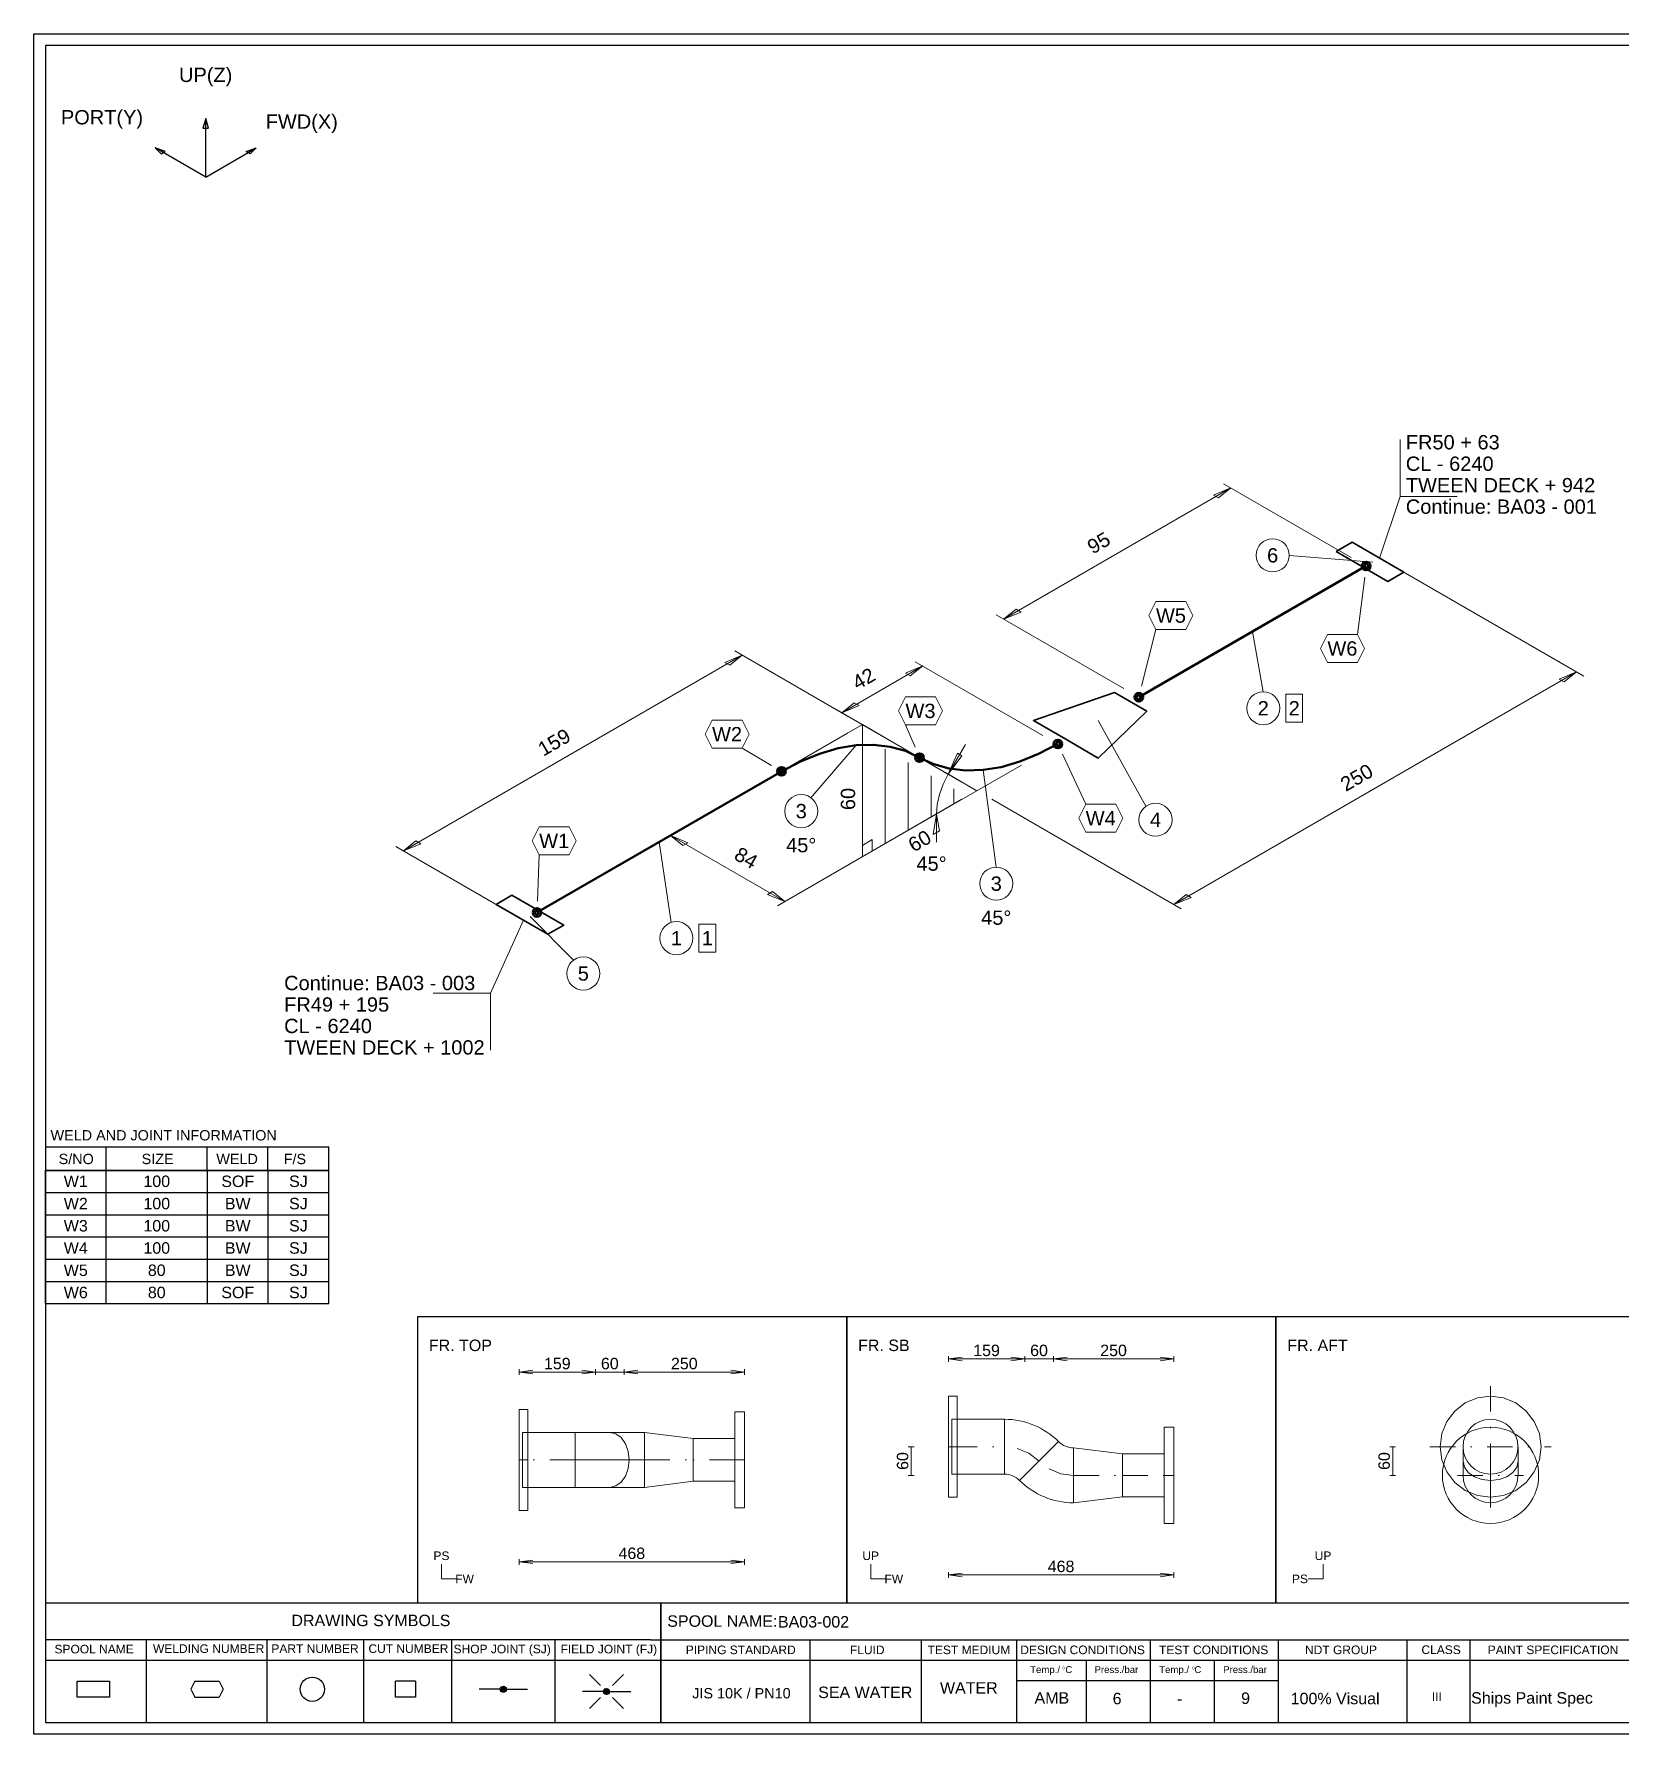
# Model space of a CAD drawing. Header units: millimetres. Extents: x 0 to 420, y 0 to 297.
# Drawn here: x 0 to 277.1, y 0 to 297 of the extents above; entities that cross this region are included whole.
import ezdxf
from ezdxf.enums import TextEntityAlignment as Align

# ---------------------------------------------------------------- set-up
doc = ezdxf.new("R2010")
doc.units = ezdxf.units.MM
doc.linetypes.add('DOTTED_DASHED5', pattern=[9.99996, 4.444427, -2.666656, 0.222221, -2.666656])
for name, color, linetype in [('FramesFromTables', 40, 'Continuous'), ('I_Coordinates', 11, 'Continuous'), ('I_CutNumbers', 10, 'Continuous'), ('I_Dimensions', 4, 'Continuous'), ('I_OtherComponents', 2, 'Continuous'), ('I_PartNumbers', 9, 'Continuous'), ('I_Pipes', 1, 'Continuous'), ('I_Tags', 8, 'Continuous'), ('I_Triangles', 5, 'Continuous'), ('SymbolsOnDrawingSheet', 1, 'Continuous'), ('TextFromTables', 2, 'Continuous'), ('TextFromTextBoxes', 2, 'Continuous')]:
    doc.layers.add(name, color=color, linetype=linetype)
doc.styles.add('Cadmatic Default Text', font='arial.ttf')

# ---------------------------------------------------------------- blocks, each defined once
blk = doc.blocks.new('BA01728716178_BOM_4')
at = {"layer": 'FramesFromTables', "linetype": 'ByBlock', "lineweight": 18}
for p, q in [((292, 285), (418, 285)), ((292, 258), (292, 285)), ((292, 258), (292, 285)), ((299.6, 258), (299.6, 285)), ((299.6, 258), (299.6, 285)), ((307, 258), (307, 285)), ((307, 258), (307, 285)), ((318.6, 258), (318.6, 285)), ((318.6, 258), (318.6, 285)), ((360.1, 258), (360.1, 285)), ((360.1, 258), (360.1, 285)), ((384.2, 258), (384.2, 285)), ((384.2, 258), (384.2, 285)), ((405.2, 258), (405.2, 285)), ((405.2, 258), (405.2, 285)), ((418, 258), (418, 285)), ((292, 280.5), (418, 280.5)), ((292, 276), (418, 276)), ((292, 271.5), (418, 271.5)), ((292, 267), (418, 267)), ((292, 262.5), (418, 262.5)), ((292, 205), (418.1, 205)), ((292, 205), (418.1, 205)), ((292, 127.3), (418.2, 127.3)), ((292, 119.3), (292, 127.3)), ((292, 119.3), (292, 127.3)), ((298.5, 119.3), (298.5, 127.3)), ((298.5, 119.3), (298.5, 127.3)), ((356.6, 119.3), (356.6, 127.3)), ((356.6, 119.3), (356.6, 127.3)), ((380, 119.3), (380, 127.3)), ((380, 119.3), (380, 127.3)), ((399.6, 119.3), (399.6, 127.3)), ((399.6, 119.3), (399.6, 127.3)), ((418, 119.3), (418, 127.3)), ((292, 123.3), (418.2, 123.3)), ((292, 68.4), (418, 68.4)), ((292, 58.6), (292, 68.4)), ((292, 58.6), (292, 68.4)), ((305.1, 58.6), (305.1, 68.4)), ((305.1, 58.6), (305.1, 68.4)), ((323.8, 58.6), (323.8, 68.4)), ((323.8, 58.6), (323.8, 68.4)), ((384.9, 58.6), (384.9, 68.4)), ((384.9, 58.6), (384.9, 68.4)), ((397.2, 58.6), (397.2, 68.4)), ((397.2, 58.6), (397.2, 68.4)), ((407.8, 58.6), (407.8, 68.4)), ((407.8, 58.6), (407.8, 68.4)), ((418, 58.6), (418, 68.4)), ((292, 65.13), (418, 65.13)), ((292, 61.87), (418, 61.87))]:
    blk.add_line(p, q, dxfattribs=at)
at = {"layer": 'FramesFromTables', "linetype": 'ByBlock', "lineweight": -3}
for p, q in [((2, 98.5), (51.5, 98.5)), ((2, 75.19), (2, 98.5)), ((2, 75.19), (2, 98.5)), ((12.6, 75.19), (12.6, 98.5)), ((12.6, 75.19), (12.6, 98.5)), ((30.3, 75.19), (30.3, 98.5)), ((30.3, 75.19), (30.3, 98.5)), ((40.9, 75.19), (40.9, 98.5)), ((40.9, 75.19), (40.9, 98.5)), ((51.5, 75.19), (51.5, 98.5)), ((2, 94.62), (51.5, 94.62)), ((2, 90.73), (51.5, 90.73)), ((2, 86.85), (51.5, 86.85)), ((2, 82.96), (51.5, 82.96)), ((2, 79.08), (51.5, 79.08))]:
    blk.add_line(p, q, dxfattribs=at)
at = {"layer": 'FramesFromTables', "linetype": 'ByBlock', "lineweight": 18, "flags": 128}
for points in [[(292, 258), (418, 258), (418, 285)], [(292, 119.3), (418.2, 119.3), (418.2, 127.3)], [(292, 58.6), (418, 58.6), (418, 68.4)]]:
    blk.add_lwpolyline(points, dxfattribs=at)
at = {"layer": 'FramesFromTables', "linetype": 'ByBlock', "lineweight": -3, "flags": 128}
blk.add_lwpolyline([(2, 75.19), (51.5, 75.19), (51.5, 98.5)], dxfattribs=at)
at = {"layer": 'TextFromTables', "linetype": 'ByBlock', "lineweight": 13, "style": 'Cadmatic Default Text'}
for s, p in [('1', (295.8, 282.75)), ('2', (295.8, 278.25)), ('3', (295.8, 273.75)), ('4', (295.8, 269.25)), ('5', (295.8, 264.75)), ('6', (295.8, 260.25))]:
    blk.add_text(s, height=2, dxfattribs=at).set_placement(p, align=Align.MIDDLE_CENTER)
at = {"layer": 'TextFromTables', "linetype": 'ByBlock', "lineweight": 25, "style": 'Cadmatic Default Text'}
for s, p in [('0.11 ', (312.8, 282.75)), ('100A Sch40', (372.15, 282.75)), ('STPG370', (394.7, 282.75)), ('0.09 ', (312.8, 278.25)), ('80A Sch40', (372.15, 278.25)), ('STPG370', (394.7, 278.25)), ('2', (303.3, 273.75)), ('100A Sch40', (372.15, 273.75)), ('PG 370', (394.7, 273.75)), ('100Ax80ASch40', (372.15, 269.25)), ('PG 370', (394.7, 269.25)), ('1', (303.3, 269.25)), ('1', (303.3, 264.75)), ('100A JIS10K', (372.15, 264.75)), ('SF 390A', (394.7, 264.75)), ('1', (303.3, 260.25)), ('DN80 PN10', (372.15, 260.25)), ('Carbon Steel', (394.7, 260.25)), ('1', (295.25, 125.3)), ('2', (295.25, 121.3)), ('W1', (7.3, 96.56)), ('100', (21.45, 96.56)), ('SOF', (35.6, 96.56)), ('SJ', (46.2, 96.56)), ('W2', (7.3, 92.67)), ('100', (21.45, 92.67)), ('BW', (35.6, 92.67)), ('SJ', (46.2, 92.67)), ('W3', (7.3, 88.79)), ('100', (21.45, 88.79)), ('BW', (35.6, 88.79)), ('SJ', (46.2, 88.79)), ('W4', (7.3, 84.91)), ('100', (21.45, 84.91)), ('BW', (35.6, 84.91)), ('SJ', (46.2, 84.91)), ('W5', (7.3, 81.02)), ('80', (21.45, 81.02)), ('BW', (35.6, 81.02)), ('SJ', (46.2, 81.02)), ('W6', (7.3, 77.14)), ('80', (21.45, 77.14)), ('SOF', (35.6, 77.14)), ('SJ', (46.2, 77.14))]:
    blk.add_text(s, height=2, dxfattribs=at).set_placement(p, align=Align.MIDDLE_CENTER)
for s, height, p in [('Pipe Seamless, BW ', 2, (319.4, 282.75)), ('16.00', 2, (406, 282.75)), ('Pipe Seamless, BW ', 2, (319.4, 278.25)), ('11.30', 2, (406, 278.25)), ('Elbow SR, BW 45 deg', 2, (319.4, 273.75)), ('2.69', 2, (406, 273.75)), ('Reducer Concentric, BW ', 2, (319.4, 269.25)), ('1.45', 2, (406, 269.25)), ('Flange SOFF ', 2, (319.4, 264.75)), ('2.39', 2, (406, 264.75)), ('Flange SOFF ', 2, (319.4, 260.25)), ('3.79', 2, (406, 260.25)), ('Pipe Seamless, BW', 2, (299.3, 125.3)), ('100A Sch40', 2, (357.4, 125.3)), ('STPG370', 1.75, (380.8, 125.3)), ('110', 2, (400.4, 125.3)), ('Pipe Seamless, BW', 2, (299.3, 121.3)), ('80A Sch40', 2, (357.4, 121.3)), ('STPG370', 1.75, (380.8, 121.3)), ('95', 2, (400.4, 121.3))]:
    blk.add_text(s, height=height, dxfattribs=at).set_placement(p, align=Align.MIDDLE_LEFT)
at = {"layer": 'TextFromTextBoxes', "linetype": 'ByBlock', "lineweight": -3, "style": 'Cadmatic Default Text'}
for s, p in [('EMAS OFFSHORE LIMITED', (306.3, 33.1)), ('BIO-SEA', (383.3, 33.65)), ('9354947', (368.2, 29.15)), ('-', (306.3, 29.2)), ('P1482', (307.1, 25)), ('JP 88 STORK', (372.9, 25.05)), ('BA03-002', (130, 19.6))]:
    blk.add_text(s, height=2, dxfattribs=at).set_placement(p, align=Align.MIDDLE_LEFT)
at = {"layer": 'TextFromTextBoxes', "linetype": 'ByBlock', "lineweight": 25, "style": 'Cadmatic Default Text'}
blk.add_text('BA03', height=2.5, dxfattribs=at).set_placement((357.5, 18.3), align=Align.MIDDLE_LEFT)
at = {"layer": 'TextFromTextBoxes', "linetype": 'ByBlock', "lineweight": -3, "style": 'Cadmatic Default Text'}
for s, height, p in [('WATER', 2, (163.35, 8.05)), ('SEA WATER', 2, (145.25, 7.28)), ('AMB', 2, (177.85, 6.3)), ('6', 2, (189.25, 6.2)), ('-', 2, (200.2, 6.15)), ('9', 2, (211.7, 6.25)), ('100% Visual', 2, (227.35, 6.2)), ('Ships Paint Spec', 2, (261.75, 6.3)), ('14 kg', 2, (284.75, 6.35)), ('18/40', 2.5, (316.1, 6.5))]:
    blk.add_text(s, height=height, dxfattribs=at).set_placement(p, align=Align.MIDDLE_CENTER)
at = {"layer": 'TextFromTextBoxes', "linetype": 'ByBlock', "lineweight": 25, "style": 'Cadmatic Default Text'}
blk.add_text('BA03', height=3, dxfattribs=at).set_placement((370.1, 6.45), align=Align.MIDDLE_CENTER)
blk = doc.blocks.new('BA01728716178_PRT_25_3')
at = {"layer": 'I_OtherComponents', "linetype": 'ByBlock', "lineweight": 35, "flags": 128}
blk.add_lwpolyline([(192.22, 178.75), (195, 180.35), (204.05, 175.12), (201.27, 173.52), (192.22, 178.75)], dxfattribs=at)
at = {"layer": 'I_OtherComponents', "linetype": 'ByBlock', "lineweight": 50}
for radius in [0.75, 0.375]:
    blk.add_circle((197.45, 176.21), radius, dxfattribs=at)
blk = doc.blocks.new('BA01728716178_PRT_26_3')
at = {"layer": 'I_Pipes', "linetype": 'ByBlock', "lineweight": 50}
blk.add_line((197.45, 176.21), (157.73, 153.28), dxfattribs=at)
blk = doc.blocks.new('BA01728716178_PRT_28_3')
at = {"layer": 'I_OtherComponents', "linetype": 'ByBlock', "lineweight": 35, "flags": 128}
blk.add_lwpolyline([(145, 145.93), (139.34, 149.2), (153.49, 154.1), (159.14, 150.83), (150.66, 142.66), (145, 145.93)], dxfattribs=at)
at = {"layer": 'I_OtherComponents', "linetype": 'ByBlock', "lineweight": 50}
for centre, radius in [((157.73, 153.28), 0.75), ((157.73, 153.28), 0.375), ((143.59, 145.11), 0.75), ((143.59, 145.11), 0.375)]:
    blk.add_circle(centre, radius, dxfattribs=at)
blk = doc.blocks.new('BA01728716178_PRT_29_3')
at = {"layer": 'I_Pipes', "linetype": 'ByBlock', "lineweight": 0}
for q in [(123.94, 140.13), (137.22, 141.44)]:
    blk.add_line((129.45, 136.95), q, dxfattribs=at)
at = {"layer": 'I_Pipes', "linetype": 'ByBlock', "lineweight": 50, "flags": 128}
blk.add_lwpolyline([(143.59, 145.11), (140.24, 143.37), (136.93, 142.03), (133.68, 141.09), (130.52, 140.57), (127.49, 140.48), (124.62, 140.81), (121.93, 141.56), (119.44, 142.72)], dxfattribs=at)
at = {"layer": 'I_Pipes', "linetype": 'ByBlock', "lineweight": 50}
for centre, radius in [((143.59, 145.11), 0.75), ((119.44, 142.72), 0.75), ((119.44, 142.72), 0.375), ((143.59, 145.11), 0.375)]:
    blk.add_circle(centre, radius, dxfattribs=at)
blk = doc.blocks.new('BA01728716178_PRT_30_3')
at = {"layer": 'I_Pipes', "linetype": 'ByBlock', "lineweight": 0}
for q in [(101.67, 144.01), (114.94, 145.32)]:
    blk.add_line((109.44, 148.5), q, dxfattribs=at)
at = {"layer": 'I_Pipes', "linetype": 'ByBlock', "lineweight": 50, "flags": 128}
blk.add_lwpolyline([(119.44, 142.72), (116.96, 143.89), (114.27, 144.64), (111.4, 144.97), (108.37, 144.88), (105.21, 144.36), (101.96, 143.42), (98.65, 142.08), (95.3, 140.33)], dxfattribs=at)
at = {"layer": 'I_Pipes', "linetype": 'ByBlock', "lineweight": 50}
for centre, radius in [((119.44, 142.72), 0.75), ((119.44, 142.72), 0.375), ((95.3, 140.33), 0.75), ((95.3, 140.33), 0.375)]:
    blk.add_circle(centre, radius, dxfattribs=at)
blk = doc.blocks.new('BA01728716178_PRT_31_3')
at = {"layer": 'I_Pipes', "linetype": 'ByBlock', "lineweight": 50}
blk.add_line((95.3, 140.33), (52.59, 115.68), dxfattribs=at)
blk = doc.blocks.new('BA01728716178_PRT_32_3')
at = {"layer": 'I_OtherComponents', "linetype": 'ByBlock', "lineweight": 35, "flags": 128}
blk.add_lwpolyline([(48.21, 118.7), (45.43, 117.09), (54.48, 111.86), (57.26, 113.47), (48.21, 118.7)], dxfattribs=at)
at = {"layer": 'I_OtherComponents', "linetype": 'ByBlock', "lineweight": 50}
for radius in [0.75, 0.375]:
    blk.add_circle((52.59, 115.68), radius, dxfattribs=at)
blk = doc.blocks.new('BA01728716178_TRI_0_3')
at = {"layer": 'I_Triangles', "linetype": 'ByBlock', "lineweight": 0}
for p, q in [((113.45, 127.71), (113.45, 144.19)), ((117.45, 130.02), (117.45, 141.88)), ((121.45, 132.33), (121.45, 139.57)), ((125.45, 134.64), (125.45, 137.26))]:
    blk.add_line(p, q, dxfattribs=at)
at = {"layer": 'I_Triangles', "linetype": 'ByBlock', "lineweight": 0, "flags": 128}
for points in [[(129.45, 136.95), (109.45, 125.4), (109.44, 148.5)], [(127.45, 145.03), (124.45, 139.84), (126.85, 143.07), (126.05, 143.53), (124.45, 139.84), (123.57, 138.09), (122.91, 136.3), (122.51, 134.54), (122.37, 132.87), (122.94, 129.93), (121.81, 129.27), (122.37, 132.87), (122.37, 127.97)], [(111.18, 126.4), (111.18, 128.4), (109.45, 127.4)]]:
    blk.add_lwpolyline(points, dxfattribs=at)
at = {"layer": 'I_Triangles', "linetype": 'ByBlock', "lineweight": 0, "style": 'Cadmatic Default Text'}
for rotation, p in [(90, (106.93, 135.5)), (30, (119.45, 128.18))]:
    blk.add_text('60', height=2.5, rotation=rotation, dxfattribs=at).set_placement(p, align=Align.MIDDLE_CENTER)
blk.add_text('45°', height=2.5, dxfattribs=at).set_placement((121.53, 124.21), align=Align.MIDDLE_CENTER)
blk = doc.blocks.new('BA01728716178_DIM_0_3')
at = {"layer": 'I_Dimensions', "linetype": 'ByBlock', "lineweight": 0}
for p, q in [((29.24, 126.44), (88.44, 160.62)), ((87.15, 161.37), (106.85, 150)), ((47.64, 115.81), (27.94, 127.19))]:
    blk.add_line(p, q, dxfattribs=at)
at = {"layer": 'I_Dimensions', "linetype": 'ByBlock', "lineweight": 0, "flags": 128}
for points in [[(88.44, 160.62), (86.28, 158.87), (85.41, 159.37), (88.44, 160.62)], [(29.24, 126.44), (32.27, 127.69), (31.4, 128.19), (29.24, 126.44)]]:
    blk.add_lwpolyline(points, dxfattribs=at)
at = {"layer": 'I_Dimensions', "linetype": 'ByBlock', "lineweight": 0, "style": 'Cadmatic Default Text'}
blk.add_text('159', height=2.5, rotation=30, dxfattribs=at).set_placement((55.59, 145.41), align=Align.MIDDLE_CENTER)
blk = doc.blocks.new('BA01728716178_DIM_1_3')
at = {"layer": 'I_Dimensions', "linetype": 'ByBlock', "lineweight": 0}
for p, q in [((235.53, 156.95), (202.41, 176.07)), ((163.87, 117.07), (234.24, 157.7)), ((132.04, 135.45), (165.17, 116.32))]:
    blk.add_line(p, q, dxfattribs=at)
at = {"layer": 'I_Dimensions', "linetype": 'ByBlock', "lineweight": 0, "flags": 128}
for points in [[(234.24, 157.7), (232.07, 155.95), (231.2, 156.45), (234.24, 157.7)], [(163.87, 117.07), (166.9, 118.32), (166.03, 118.82), (163.87, 117.07)]]:
    blk.add_lwpolyline(points, dxfattribs=at)
at = {"layer": 'I_Dimensions', "linetype": 'ByBlock', "lineweight": 0, "style": 'Cadmatic Default Text'}
blk.add_text('250', height=2.5, rotation=30, dxfattribs=at).set_placement((195.81, 139.26), align=Align.MIDDLE_CENTER)
blk = doc.blocks.new('BA01728716178_DIM_2_3')
at = {"layer": 'I_Dimensions', "linetype": 'ByBlock', "lineweight": 0}
for p, q in [((106.85, 147), (74.59, 128.37)), ((94.59, 116.82), (126.85, 135.45)), ((75.89, 129.12), (95.89, 117.57))]:
    blk.add_line(p, q, dxfattribs=at)
at = {"layer": 'I_Dimensions', "linetype": 'ByBlock', "lineweight": 0, "flags": 128}
for points in [[(75.89, 129.12), (78.05, 127.37), (78.92, 127.87), (75.89, 129.12)], [(95.89, 117.57), (92.86, 118.82), (93.72, 119.32), (95.89, 117.57)]]:
    blk.add_lwpolyline(points, dxfattribs=at)
at = {"layer": 'I_Dimensions', "linetype": 'ByBlock', "lineweight": 0, "style": 'Cadmatic Default Text'}
blk.add_text('84', height=2.5, rotation=329.9979, dxfattribs=at).set_placement((89.13, 125.22), align=Align.MIDDLE_CENTER)
blk = doc.blocks.new('BA01728716178_DIM_3_3')
at = {"layer": 'I_Dimensions', "linetype": 'ByBlock', "lineweight": 0}
for p, q in [((105.85, 150.57), (119.99, 158.74)), ((118.69, 159.49), (140.99, 146.61)), ((126.85, 138.45), (104.55, 151.32))]:
    blk.add_line(p, q, dxfattribs=at)
at = {"layer": 'I_Dimensions', "linetype": 'ByBlock', "lineweight": 0, "flags": 128}
for points in [[(119.99, 158.74), (117.82, 156.99), (116.96, 157.49), (119.99, 158.74)], [(105.85, 150.57), (108.88, 151.82), (108.01, 152.32), (105.85, 150.57)]]:
    blk.add_lwpolyline(points, dxfattribs=at)
at = {"layer": 'I_Dimensions', "linetype": 'ByBlock', "lineweight": 0, "style": 'Cadmatic Default Text'}
blk.add_text('42', height=2.5, rotation=30, dxfattribs=at).set_placement((109.67, 156.53), align=Align.MIDDLE_CENTER)
blk = doc.blocks.new('BA01728716178_DIM_4_3')
at = {"layer": 'I_Dimensions', "linetype": 'ByBlock', "lineweight": 0}
for p, q in [((172.56, 190.59), (194.85, 177.71)), ((134.13, 166.9), (173.85, 189.84)), ((155.13, 154.78), (132.83, 167.65))]:
    blk.add_line(p, q, dxfattribs=at)
at = {"layer": 'I_Dimensions', "linetype": 'ByBlock', "lineweight": 0, "flags": 128}
for points in [[(173.85, 189.84), (171.69, 188.09), (170.82, 188.59), (173.85, 189.84)], [(134.13, 166.9), (137.16, 168.15), (136.29, 168.65), (134.13, 166.9)]]:
    blk.add_lwpolyline(points, dxfattribs=at)
at = {"layer": 'I_Dimensions', "linetype": 'ByBlock', "lineweight": 0, "style": 'Cadmatic Default Text'}
blk.add_text('95', height=2.5, rotation=30, dxfattribs=at).set_placement((150.74, 180.25), align=Align.MIDDLE_CENTER)
blk = doc.blocks.new('BA01728716178_CRD_0_3')
at = {"layer": 'I_Coordinates', "linetype": 'ByBlock', "lineweight": 0}
blk.add_line((44.45, 101.6), (50.24, 114.31), dxfattribs=at)
at = {"layer": 'I_Coordinates', "linetype": 'ByBlock', "lineweight": 0, "flags": 128}
blk.add_lwpolyline([(44.45, 91.6), (44.45, 101.6), (34.45, 101.6)], dxfattribs=at)
at = {"layer": 'I_Coordinates', "linetype": 'ByBlock', "lineweight": 0, "style": 'Cadmatic Default Text'}
for s, p in [('Continue: BA03 - 003', (8.41, 104.6)), ('FR49 + 195', (8.41, 100.85)), ('CL - 6240', (8.41, 97.1)), ('TWEEN DECK + 1002', (8.41, 93.35))]:
    blk.add_text(s, height=2.5, dxfattribs=at).set_placement(p, align=Align.TOP_LEFT)
blk = doc.blocks.new('BA01728716178_CRD_1_3')
at = {"layer": 'I_Coordinates', "linetype": 'ByBlock', "lineweight": 0}
blk.add_line((203.4, 188.33), (199.81, 177.57), dxfattribs=at)
at = {"layer": 'I_Coordinates', "linetype": 'ByBlock', "lineweight": 0, "flags": 128}
blk.add_lwpolyline([(203.4, 198.33), (203.4, 188.33), (213.4, 188.33)], dxfattribs=at)
at = {"layer": 'I_Coordinates', "linetype": 'ByBlock', "lineweight": 0, "style": 'Cadmatic Default Text'}
for s, p in [('FR50 + 63', (204.4, 196.58)), ('CL - 6240', (204.4, 192.83)), ('TWEEN DECK + 942', (204.4, 189.08)), ('Continue: BA03 - 001', (204.4, 185.33))]:
    blk.add_text(s, height=2.5, dxfattribs=at).set_placement(p)
blk = doc.blocks.new('BA01728716178_PTN_0_3')
at = {"layer": 'I_PartNumbers', "linetype": 'ByBlock', "lineweight": 0}
blk.add_line((158.96, 134.22), (150.66, 149.2), dxfattribs=at)
blk.add_circle((160.66, 131.88), 2.89, dxfattribs=at)
at = {"layer": 'I_PartNumbers', "linetype": 'ByBlock', "lineweight": 0, "style": 'Cadmatic Default Text'}
blk.add_text('4', height=2.5, dxfattribs=at).set_placement((160.66, 131.88), align=Align.MIDDLE_CENTER)
blk = doc.blocks.new('BA01728716178_PTN_1_3')
at = {"layer": 'I_PartNumbers', "linetype": 'ByBlock', "lineweight": 0}
blk.add_line((132.84, 123.6), (130.52, 140.57), dxfattribs=at)
blk.add_circle((132.84, 120.71), 2.89, dxfattribs=at)
at = {"layer": 'I_PartNumbers', "linetype": 'ByBlock', "lineweight": 0, "style": 'Cadmatic Default Text'}
blk.add_text('3', height=2.5, dxfattribs=at).set_placement((132.84, 120.71), align=Align.MIDDLE_CENTER)
blk = doc.blocks.new('BA01728716178_PTN_2_3')
at = {"layer": 'I_PartNumbers', "linetype": 'ByBlock', "lineweight": 0}
blk.add_line((58.99, 107.36), (51.42, 114.99), dxfattribs=at)
blk.add_circle((60.69, 105.02), 2.89, dxfattribs=at)
at = {"layer": 'I_PartNumbers', "linetype": 'ByBlock', "lineweight": 0, "style": 'Cadmatic Default Text'}
blk.add_text('5', height=2.5, dxfattribs=at).set_placement((60.69, 105.02), align=Align.MIDDLE_CENTER)
blk = doc.blocks.new('BA01728716178_PTN_3_3')
at = {"layer": 'I_PartNumbers', "linetype": 'ByBlock', "lineweight": 0}
blk.add_line((76.05, 113.93), (73.95, 128), dxfattribs=at)
blk.add_circle((76.95, 111.18), 2.89, dxfattribs=at)
at = {"layer": 'I_PartNumbers', "linetype": 'ByBlock', "lineweight": 0, "style": 'Cadmatic Default Text'}
blk.add_text('1', height=2.5, dxfattribs=at).set_placement((76.95, 111.18), align=Align.MIDDLE_CENTER)
blk = doc.blocks.new('BA01728716178_PTN_4_3')
at = {"layer": 'I_PartNumbers', "linetype": 'ByBlock', "lineweight": 0}
blk.add_line((100.46, 135.72), (108.37, 144.88), dxfattribs=at)
blk.add_circle((98.76, 133.38), 2.89, dxfattribs=at)
at = {"layer": 'I_PartNumbers', "linetype": 'ByBlock', "lineweight": 0, "style": 'Cadmatic Default Text'}
blk.add_text('3', height=2.5, dxfattribs=at).set_placement((98.76, 133.38), align=Align.MIDDLE_CENTER)
blk = doc.blocks.new('BA01728716178_PTN_5_3')
at = {"layer": 'I_PartNumbers', "linetype": 'ByBlock', "lineweight": 0}
blk.add_line((179.49, 154.24), (177.59, 164.75), dxfattribs=at)
blk.add_circle((179.49, 151.35), 2.89, dxfattribs=at)
at = {"layer": 'I_PartNumbers', "linetype": 'ByBlock', "lineweight": 0, "style": 'Cadmatic Default Text'}
blk.add_text('2', height=2.5, dxfattribs=at).set_placement((179.49, 151.35), align=Align.MIDDLE_CENTER)
blk = doc.blocks.new('BA01728716178_PTN_6_3')
at = {"layer": 'I_PartNumbers', "linetype": 'ByBlock', "lineweight": 0}
blk.add_line((184.02, 178.07), (198.63, 176.89), dxfattribs=at)
blk.add_circle((181.13, 178.07), 2.89, dxfattribs=at)
at = {"layer": 'I_PartNumbers', "linetype": 'ByBlock', "lineweight": 0, "style": 'Cadmatic Default Text'}
blk.add_text('6', height=2.5, dxfattribs=at).set_placement((181.13, 178.07), align=Align.MIDDLE_CENTER)
blk = doc.blocks.new('BA01728716178_CUT_9_3')
at = {"layer": 'I_CutNumbers', "linetype": 'ByBlock', "lineweight": 0, "flags": 128}
blk.add_lwpolyline([(83.83, 108.73), (83.83, 113.63), (80.88, 113.63), (80.88, 108.73), (83.83, 108.73)], dxfattribs=at)
at = {"layer": 'I_CutNumbers', "linetype": 'ByBlock', "lineweight": 0, "style": 'Cadmatic Default Text'}
blk.add_text('1', height=2.5, dxfattribs=at).set_placement((82.35, 111.18), align=Align.MIDDLE_CENTER)
blk = doc.blocks.new('BA01728716178_CUT_10_3')
at = {"layer": 'I_CutNumbers', "linetype": 'ByBlock', "lineweight": 0, "flags": 128}
blk.add_lwpolyline([(186.37, 148.9), (186.37, 153.8), (183.43, 153.8), (183.43, 148.9), (186.37, 148.9)], dxfattribs=at)
at = {"layer": 'I_CutNumbers', "linetype": 'ByBlock', "lineweight": 0, "style": 'Cadmatic Default Text'}
blk.add_text('2', height=2.5, dxfattribs=at).set_placement((184.9, 151.35), align=Align.MIDDLE_CENTER)
blk = doc.blocks.new('BA01728716178_fii_7_3')
at = {"layer": 'I_Tags', "linetype": 'ByBlock', "lineweight": 0, "style": 'Cadmatic Default Text'}
blk.add_text('45°', height=2.5, dxfattribs=at).set_placement((132.84, 114.77), align=Align.MIDDLE_CENTER)
blk = doc.blocks.new('BA01728716178_fii_8_3')
at = {"layer": 'I_Tags', "linetype": 'ByBlock', "lineweight": 0, "style": 'Cadmatic Default Text'}
blk.add_text('45°', height=2.5, dxfattribs=at).set_placement((98.76, 127.44), align=Align.MIDDLE_CENTER)
blk = doc.blocks.new('Pi_Weld_0')
at = {"layer": 'I_Tags', "linetype": 'ByBlock', "lineweight": 0, "flags": 128}
for points in [[(2.62, 2.45), (3.89, 12.43)], [(-2.62, 2.45), (-3.84, 0)], [(-3.84, 0), (-2.62, -2.45)], [(2.62, 2.45), (-2.62, 2.45)], [(3.84, 0), (2.62, 2.45)], [(2.62, -2.45), (3.84, 0)], [(-2.62, -2.45), (2.62, -2.45)]]:
    blk.add_lwpolyline(points, dxfattribs=at)
at = {"layer": 'I_Tags', "linetype": 'ByBlock', "lineweight": 0, "style": 'Cadmatic Default Text'}
blk.add_text('W6', height=2.5, dxfattribs=at).set_placement((0, 0), align=Align.MIDDLE_CENTER)
blk = doc.blocks.new('Pi_Weld_1')
at = {"layer": 'I_Tags', "linetype": 'ByBlock', "lineweight": 0, "flags": 128}
for points in [[(-2.62, 2.45), (-6.66, 11.18)], [(-2.62, 2.45), (-3.84, 0)], [(-3.84, 0), (-2.62, -2.45)], [(2.62, 2.45), (-2.62, 2.45)], [(3.84, 0), (2.62, 2.45)], [(2.62, -2.45), (3.84, 0)], [(-2.62, -2.45), (2.62, -2.45)]]:
    blk.add_lwpolyline(points, dxfattribs=at)
at = {"layer": 'I_Tags', "linetype": 'ByBlock', "lineweight": 0, "style": 'Cadmatic Default Text'}
blk.add_text('W4', height=2.5, dxfattribs=at).set_placement((0, 0), align=Align.MIDDLE_CENTER)
blk = doc.blocks.new('Pi_Weld_2')
at = {"layer": 'I_Tags', "linetype": 'ByBlock', "lineweight": 0, "flags": 128}
for points in [[(-2.62, 2.45), (-3.84, 0)], [(-3.84, 0), (-2.62, -2.45)], [(2.62, 2.45), (-2.62, 2.45)], [(3.84, 0), (2.62, 2.45)], [(2.62, -2.45), (3.84, 0)], [(-2.62, -2.45), (-2.92, -10.49)], [(-2.62, -2.45), (2.62, -2.45)]]:
    blk.add_lwpolyline(points, dxfattribs=at)
at = {"layer": 'I_Tags', "linetype": 'ByBlock', "lineweight": 0, "style": 'Cadmatic Default Text'}
blk.add_text('W1', height=2.5, dxfattribs=at).set_placement((0, 0), align=Align.MIDDLE_CENTER)
blk = doc.blocks.new('Pi_Weld_3')
at = {"layer": 'I_Tags', "linetype": 'ByBlock', "lineweight": 0, "flags": 128}
for points in [[(-2.62, 2.45), (-3.84, 0)], [(-3.84, 0), (-2.62, -2.45)], [(2.62, 2.45), (-2.62, 2.45)], [(3.84, 0), (2.62, 2.45)], [(2.62, -2.45), (3.84, 0)], [(-2.62, -2.45), (2.62, -2.45)], [(2.62, -2.45), (7.78, -5.48)]]:
    blk.add_lwpolyline(points, dxfattribs=at)
at = {"layer": 'I_Tags', "linetype": 'ByBlock', "lineweight": 0, "style": 'Cadmatic Default Text'}
blk.add_text('W2', height=2.5, dxfattribs=at).set_placement((0, 0), align=Align.MIDDLE_CENTER)
blk = doc.blocks.new('Pi_Weld_4')
at = {"layer": 'I_Tags', "linetype": 'ByBlock', "lineweight": 0, "flags": 128}
for points in [[(-2.62, 2.45), (-3.84, 0)], [(-3.84, 0), (-2.62, -2.45)], [(2.62, 2.45), (-2.62, 2.45)], [(3.84, 0), (2.62, 2.45)], [(2.62, -2.45), (3.84, 0)], [(-2.62, -2.45), (2.62, -2.45)], [(-2.62, -2.45), (-0.95, -6.32)]]:
    blk.add_lwpolyline(points, dxfattribs=at)
at = {"layer": 'I_Tags', "linetype": 'ByBlock', "lineweight": 0, "style": 'Cadmatic Default Text'}
blk.add_text('W3', height=2.5, dxfattribs=at).set_placement((0, 0), align=Align.MIDDLE_CENTER)
blk = doc.blocks.new('Pi_Weld_5')
at = {"layer": 'I_Tags', "linetype": 'ByBlock', "lineweight": 0, "flags": 128}
for points in [[(-2.62, 2.45), (-3.84, 0)], [(-3.84, 0), (-2.62, -2.45)], [(2.62, 2.45), (-2.62, 2.45)], [(3.84, 0), (2.62, 2.45)], [(2.62, -2.45), (3.84, 0)], [(-2.62, -2.45), (-5.14, -12.33)], [(-2.62, -2.45), (2.62, -2.45)]]:
    blk.add_lwpolyline(points, dxfattribs=at)
at = {"layer": 'I_Tags', "linetype": 'ByBlock', "lineweight": 0, "style": 'Cadmatic Default Text'}
blk.add_text('W5', height=2.5, dxfattribs=at).set_placement((0, 0), align=Align.MIDDLE_CENTER)

msp = doc.modelspace()

# ---------------------------------------------------------------- linework, layer by layer
at = {"linetype": 'ByBlock', "lineweight": 25, "flags": 128}
for points in [[(67, 22.9), (142, 22.9), (142, 72.9), (67, 72.9), (67, 22.9)], [(142, 22.9), (217, 22.9), (217, 72.9), (142, 72.9), (142, 22.9)], [(217, 22.9), (292, 22.9), (292, 72.9), (217, 72.9), (217, 22.9)]]:
    msp.add_lwpolyline(points, dxfattribs=at)
at = {"linetype": 'DOTTED_DASHED5', "lineweight": 13, "flags": 128}
for points in [[(254.5, 60.78), (254.5, 39.6)], [(84.77, 47.9), (86.29, 47.9)], [(94.57, 47.9), (85.36, 47.9)], [(98.11, 47.9), (94.57, 47.9)], [(98.11, 47.9), (100.61, 47.9)], [(100.61, 47.9), (103.11, 47.9)], [(103.11, 47.9), (106.65, 47.9)], [(106.65, 47.9), (115.19, 47.9)], [(122.46, 47.9), (115.19, 47.9)], [(124.15, 47.9), (122.46, 47.9)], [(159.77, 50.19), (161.29, 50.19)], [(160.36, 50.19), (169.57, 50.19)], [(175.61, 47.69), (173.84, 49.05), (171.78, 49.9), (169.57, 50.19)], [(181.65, 45.19), (179.43, 45.48), (177.38, 46.33), (175.61, 47.69)], [(243.91, 50.19), (265.09, 50.19)], [(254.5, 50.19), (254.5, 47.69)], [(254.5, 47.69), (254.5, 45.19)], [(181.65, 45.19), (190.19, 45.19)], [(190.19, 45.19), (197.46, 45.19)], [(197.46, 45.19), (199.15, 45.19)], [(248.74, 45.19), (260.27, 45.19)], [(254.5, 45.19), (254.5, 40.38)]]:
    msp.add_lwpolyline(points, dxfattribs=at)
at = {"linetype": 'ByBlock', "lineweight": 18, "flags": 128}
for points in [[(84.77, 56.72), (86.29, 56.72), (86.29, 39.07), (84.77, 39.07), (84.77, 56.72)], [(159.77, 59.02), (161.29, 59.02), (161.29, 41.37), (159.77, 41.37), (159.77, 59.02)], [(245.68, 50.19), (245.98, 52.48), (246.86, 54.6), (248.26, 56.43), (250.09, 57.83), (252.22, 58.72)], [(254.5, 59.02), (252.22, 58.72), (254.5, 59.02)], [(256.79, 58.72), (254.5, 59.02), (256.79, 58.72), (258.92, 57.83), (260.74, 56.43), (262.14, 54.6), (263.03, 52.48), (263.33, 50.19), (263.03, 47.91)], [(124.15, 39.49), (122.46, 39.49), (122.46, 56.3), (124.14, 56.3), (124.15, 39.49)], [(169.57, 45.39), (160.36, 45.39), (160.36, 55), (169.57, 55), (169.57, 45.39)], [(169.57, 55), (169.57, 45.39)], [(199.15, 36.78), (197.46, 36.78), (197.46, 53.59), (199.15, 53.59), (199.15, 36.78)], [(94.57, 43.09), (85.36, 43.09), (85.36, 52.7), (94.57, 52.7), (94.57, 43.09)], [(96.78, 52.7), (94.57, 52.7)], [(94.57, 52.7), (94.57, 52.47), (94.57, 51.78), (94.57, 50.72), (94.57, 49.38), (94.57, 47.9), (94.57, 46.41), (94.57, 45.07), (94.57, 44.01), (94.57, 43.33), (94.57, 43.09)], [(98.84, 52.7), (96.78, 52.7)], [(100.61, 52.7), (98.84, 52.7)], [(100.61, 52.7), (102.38, 52.7)], [(100.61, 52.7), (101.66, 52.47), (102.6, 51.78), (103.36, 50.72), (103.84, 49.38), (104, 47.9), (103.84, 46.41), (103.36, 45.07), (102.6, 44.01), (101.66, 43.33), (100.61, 43.09)], [(102.38, 52.7), (104.43, 52.7)], [(104.43, 52.7), (106.65, 52.7)], [(106.65, 52.7), (106.65, 43.09), (115.19, 44.15), (115.19, 51.64), (106.65, 52.7)], [(122.46, 44.15), (115.19, 44.15), (115.19, 51.64), (122.46, 51.64), (122.46, 44.15)], [(172.21, 44.29), (179, 51.09)], [(172.21, 44.29), (179, 51.09)], [(181.65, 49.99), (181.65, 40.38), (190.19, 41.44), (190.19, 48.93), (181.65, 49.99)], [(181.65, 49.99), (181.65, 40.38)], [(197.46, 41.44), (190.19, 41.44), (190.19, 48.93), (197.46, 48.93), (197.46, 41.44)], [(245.68, 50.19), (245.98, 47.91), (245.68, 50.19)], [(262.14, 45.78), (263.03, 47.91), (262.14, 45.78), (260.74, 43.95), (258.92, 42.55), (256.79, 41.67), (254.5, 41.37), (252.22, 41.67), (250.09, 42.55), (248.26, 43.95), (246.86, 45.78), (245.98, 47.91)], [(249.7, 49.9), (249.7, 50.19)], [(249.7, 49.05), (249.7, 49.9)], [(249.7, 47.69), (249.7, 49.05)], [(259.31, 47.69), (259.07, 46.64), (258.39, 45.69), (257.33, 44.94), (255.99, 44.46), (254.5, 44.29), (253.02, 44.46), (251.68, 44.94), (250.62, 45.69), (249.93, 46.64), (249.7, 47.69)], [(249.7, 47.69), (249.7, 46.33)], [(259.31, 50.19), (259.31, 49.9)], [(259.31, 49.9), (259.31, 49.05)], [(259.31, 49.05), (259.31, 47.69)], [(259.31, 46.33), (259.31, 47.69)], [(249.7, 46.33), (249.7, 45.48)], [(249.7, 45.48), (249.7, 45.19)], [(259.31, 45.48), (259.31, 46.33)], [(259.31, 45.19), (259.31, 45.48)], [(94.57, 43.09), (96.78, 43.09)], [(96.78, 43.09), (98.84, 43.09)], [(98.84, 43.09), (100.61, 43.09)], [(102.38, 43.09), (100.61, 43.09)], [(104.43, 43.09), (102.38, 43.09)], [(106.65, 43.09), (104.43, 43.09)], [(71.2, 27.1), (71.2, 29.67)], [(71.2, 27.1), (73.78, 27.1)], [(146.2, 27.1), (146.2, 29.67)], [(146.2, 27.1), (148.77, 27.1)], [(225.24, 27.1), (222.66, 27.1)], [(225.24, 27.1), (225.24, 29.67)]]:
    msp.add_lwpolyline(points, dxfattribs=at)
at = {"layer": 'SymbolsOnDrawingSheet', "linetype": 'ByBlock', "lineweight": -3, "flags": 128}
for points in [[(0, 297), (420, 297), (420, 0), (0, 0), (0, 297)], [(418.01, 295.01), (2, 295.01)], [(2, 295.01), (2, 2)], [(2, 102.57), (51.49, 102.57)], [(12.6, 98.45), (12.6, 102.57)], [(30.28, 98.45), (30.28, 102.57)], [(40.88, 98.45), (40.88, 102.57)], [(51.49, 98.45), (51.49, 102.57)], [(2, 98.5), (51.5, 98.5)], [(2, 98.5), (51.5, 98.5)], [(51.49, 98.47), (2, 98.47)], [(2, 98.45), (51.49, 98.45)], [(2, 22.93), (107.74, 22.93)], [(107.74, 22.93), (292.02, 22.93)], [(109.52, 22.93), (109.52, 2)], [(109.52, 2), (109.52, 22.93)], [(107.74, 16.45), (2, 16.45)], [(19.62, 16.45), (19.62, 2)], [(40.69, 16.45), (40.69, 2)], [(57.56, 16.45), (57.56, 2)], [(72.95, 16.45), (72.95, 2)], [(91.02, 16.45), (91.02, 2)], [(107.74, 16.45), (292.02, 16.45)], [(135.58, 16.45), (135.58, 2)], [(155.03, 16.45), (155.03, 2)], [(171.67, 16.45), (171.67, 2)], [(195.02, 16.45), (195.02, 2)], [(217.4, 16.45), (217.4, 2)], [(239.85, 16.45), (239.85, 2)], [(250.91, 16.34), (250.91, 2)], [(2, 12.91), (292.02, 12.91)], [(183.82, 12.91), (183.82, 2)], [(206.21, 12.91), (206.21, 2)], [(13.2, 6.41), (7.55, 6.41), (7.55, 9.23), (13.2, 9.23)], [(13.2, 9.23), (13.2, 6.41)], [(28.12, 9.23), (27.42, 7.82)], [(28.12, 9.23), (32.36, 9.23)], [(32.36, 9.23), (33.07, 7.82)], [(66.68, 9.23), (66.68, 6.41), (63.15, 6.41), (63.15, 9.23)], [(66.68, 9.23), (63.15, 9.23)], [(99, 8.47), (97.06, 10.41)], [(101.09, 8.47), (103.03, 10.41)], [(171.67, 9.37), (217.4, 9.37)], [(171.67, 9.37), (217.4, 9.37)], [(27.42, 7.82), (28.12, 6.41)], [(28.12, 6.41), (32.36, 6.41)], [(33.07, 7.82), (32.36, 6.41)], [(81.48, 7.82), (77.79, 7.82)], [(81.49, 7.78), (82.04, 8.32)], [(81.51, 7.9), (81.93, 8.32)], [(81.52, 7.7), (82.14, 8.32)], [(81.55, 7.62), (82.22, 8.29)], [(81.56, 8.06), (81.76, 8.26)], [(81.57, 7.54), (82.28, 8.25)], [(81.62, 7.48), (82.34, 8.2)], [(81.68, 7.44), (82.4, 8.16)], [(81.74, 7.39), (82.45, 8.1)], [(81.8, 7.35), (82.48, 8.02)], [(81.88, 7.32), (82.5, 7.94)], [(81.98, 7.32), (82.53, 7.86)], [(82.09, 7.32), (82.52, 7.75)], [(82.24, 7.36), (82.47, 7.59)], [(82.54, 7.82), (86.24, 7.82)], [(99.51, 7.42), (95.82, 7.42)], [(99, 6.38), (97.06, 4.44)], [(99.53, 7.47), (99.99, 7.93)], [(99.53, 7.37), (100.1, 7.93)], [(99.56, 7.29), (100.2, 7.93)], [(99.58, 7.62), (99.88, 7.93)], [(99.58, 7.21), (100.27, 7.89)], [(99.61, 7.13), (100.33, 7.84)], [(99.67, 7.08), (100.39, 7.8)], [(99.73, 7.03), (100.45, 7.75)], [(99.79, 6.99), (100.49, 7.69)], [(99.85, 6.94), (100.52, 7.61)], [(99.94, 6.92), (100.54, 7.53)], [(100.04, 6.92), (100.57, 7.45)], [(100.15, 6.92), (100.54, 7.31)], [(100.38, 7.04), (100.49, 7.15)], [(100.57, 7.42), (104.27, 7.42)], [(101.09, 6.38), (103.03, 4.44)], [(2, 2), (418.01, 2)]]:
    msp.add_lwpolyline(points, dxfattribs=at)
at = {"layer": 'SymbolsOnDrawingSheet', "linetype": 'ByBlock', "lineweight": 25, "flags": 128}
for points in [[(30.5, 280.57), (30, 282.21), (29.5, 280.57), (30.5, 280.57)], [(30, 272), (30, 282.21)], [(30, 272), (21.16, 277.1)], [(22.93, 276.49), (21.16, 277.1), (22.22, 276.08), (22.93, 276.49)], [(30, 272), (38.84, 277.1)], [(37.07, 276.49), (38.84, 277.1), (37.78, 276.08), (37.07, 276.49)]]:
    msp.add_lwpolyline(points, dxfattribs=at)
at = {"layer": 'SymbolsOnDrawingSheet', "linetype": 'ByBlock', "lineweight": 13, "flags": 128}
for points in [[(159.77, 65.02), (159.77, 66.02)], [(159.77, 65.52), (162.17, 65.2), (159.77, 65.52), (162.17, 65.83), (159.77, 65.52)], [(159.77, 65.52), (173.11, 65.52)], [(173.11, 65.52), (170.71, 65.83), (173.11, 65.52), (170.71, 65.2), (173.11, 65.52)], [(173.11, 65.02), (173.11, 66.02)], [(173.11, 65.52), (178.11, 65.52)], [(178.11, 65.02), (178.11, 66.02)], [(178.11, 65.52), (180.51, 65.2), (178.11, 65.52), (180.51, 65.83), (178.11, 65.52)], [(178.11, 65.52), (199.15, 65.52)], [(199.15, 65.52), (196.75, 65.83), (199.15, 65.52), (196.75, 65.2), (199.15, 65.52)], [(199.15, 65.02), (199.15, 66.02)], [(84.77, 62.72), (84.77, 63.72)], [(84.77, 63.22), (87.17, 62.91), (84.77, 63.22), (87.17, 63.54), (84.77, 63.22)], [(84.77, 63.22), (98.11, 63.22)], [(98.11, 63.22), (95.71, 63.54), (98.11, 63.22), (95.71, 62.91), (98.11, 63.22)], [(98.11, 62.72), (98.11, 63.72)], [(98.11, 63.22), (103.11, 63.22)], [(103.11, 62.72), (103.11, 63.72)], [(103.11, 63.22), (105.51, 62.91), (103.11, 63.22), (105.51, 63.54), (103.11, 63.22)], [(103.11, 63.22), (124.15, 63.22)], [(124.15, 63.22), (121.75, 63.54), (124.15, 63.22), (121.75, 62.91), (124.15, 63.22)], [(124.15, 62.72), (124.15, 63.72)], [(153.77, 50.19), (152.77, 50.19)], [(153.27, 45.19), (153.27, 50.19)], [(237.91, 50.19), (236.91, 50.19)], [(237.41, 45.19), (237.41, 50.19)], [(153.77, 45.19), (152.77, 45.19)], [(237.91, 45.19), (236.91, 45.19)], [(84.77, 30.57), (84.77, 29.57)], [(84.77, 30.07), (87.17, 29.76), (84.77, 30.07), (87.17, 30.39), (84.77, 30.07)], [(84.77, 30.07), (124.15, 30.07)], [(124.15, 30.07), (121.75, 30.39), (124.15, 30.07), (121.75, 29.76), (124.15, 30.07)], [(124.15, 30.57), (124.15, 29.57)], [(159.77, 28.28), (159.77, 27.28)], [(159.77, 27.78), (162.17, 27.47), (159.77, 27.78), (162.17, 28.1), (159.77, 27.78)], [(159.77, 27.78), (199.15, 27.78)], [(199.15, 27.78), (196.75, 28.1), (199.15, 27.78), (196.75, 27.47), (199.15, 27.78)], [(199.15, 28.28), (199.15, 27.28)]]:
    msp.add_lwpolyline(points, dxfattribs=at)
at = {"layer": 'SymbolsOnDrawingSheet', "linetype": 'ByBlock', "lineweight": 18}
for centre, radius in [((254.5, 45.19), 8.41), ((254.5, 50.19), 4.8)]:
    msp.add_circle(centre, radius, dxfattribs=at)
at = {"layer": 'SymbolsOnDrawingSheet', "linetype": 'ByBlock', "lineweight": -3}
for centre, radius in [((48.63, 7.82), 2.12), ((82.01, 7.82), 0.53), ((100.04, 7.42), 0.53)]:
    msp.add_circle(centre, radius, dxfattribs=at)
at = {"layer": 'SymbolsOnDrawingSheet', "linetype": 'ByBlock', "lineweight": 18}
for centre, radius, start, end in [((169.57, 41.65), 13.34, 44.9988, 90), ((254.5, 50.19), 4.8, 0.0024, 180.0012), ((181.65, 53.73), 3.74, 225, 270), ((169.57, 41.65), 3.74, 44.9999, 90), ((254.5, 45.19), 4.8, 180, 0), ((254.5, 45.19), 4.8, 180, 0), ((181.65, 53.73), 13.34, 224.9988, 270)]:
    msp.add_arc(centre, radius, start, end, dxfattribs=at)

# ---------------------------------------------------------------- block references
at = {"layer": 'I_Coordinates', "lineweight": 0}
for name in ['BA01728716178_CRD_1_3', 'BA01728716178_CRD_0_3']:
    msp.add_blockref(name, (35.3, 27.85), dxfattribs=at)
at = {"layer": 'I_CutNumbers', "lineweight": 0}
for name in ['BA01728716178_CUT_10_3', 'BA01728716178_CUT_9_3']:
    msp.add_blockref(name, (35.3, 27.85), dxfattribs=at)
at = {"layer": 'I_Dimensions', "lineweight": 0}
for name in ['BA01728716178_DIM_4_3', 'BA01728716178_DIM_1_3', 'BA01728716178_DIM_0_3', 'BA01728716178_DIM_3_3', 'BA01728716178_DIM_2_3']:
    msp.add_blockref(name, (35.3, 27.85), dxfattribs=at)
at = {"layer": 'I_OtherComponents', "lineweight": 35}
for name in ['BA01728716178_PRT_25_3', 'BA01728716178_PRT_28_3', 'BA01728716178_PRT_32_3']:
    msp.add_blockref(name, (35.3, 27.85), dxfattribs=at)
at = {"layer": 'I_PartNumbers', "lineweight": 0}
for name in ['BA01728716178_PTN_6_3', 'BA01728716178_PTN_5_3', 'BA01728716178_PTN_0_3', 'BA01728716178_PTN_4_3', 'BA01728716178_PTN_1_3', 'BA01728716178_PTN_3_3', 'BA01728716178_PTN_2_3']:
    msp.add_blockref(name, (35.3, 27.85), dxfattribs=at)
at = {"layer": 'I_Pipes', "lineweight": 50}
for name in ['BA01728716178_PRT_26_3', 'BA01728716178_PRT_30_3', 'BA01728716178_PRT_29_3', 'BA01728716178_PRT_31_3']:
    msp.add_blockref(name, (35.3, 27.85), dxfattribs=at)
at = {"layer": 'I_Tags'}
for name, p in [('Pi_Weld_0', (228.62, 189.65)), ('Pi_Weld_5', (198.66, 195.4)), ('Pi_Weld_4', (154.9, 178.74)), ('Pi_Weld_3', (121.1, 174.67)), ('Pi_Weld_1', (186.39, 159.98)), ('Pi_Weld_2', (90.89, 156.02))]:
    msp.add_blockref(name, p, dxfattribs=at)
at = {"layer": 'I_Tags', "lineweight": 0}
for name in ['BA01728716178_fii_8_3', 'BA01728716178_fii_7_3']:
    msp.add_blockref(name, (35.3, 27.85), dxfattribs=at)
at = {"layer": 'I_Triangles', "lineweight": 0}
msp.add_blockref('BA01728716178_TRI_0_3', (35.3, 27.85), dxfattribs=at)
at = {"layer": 'TextFromTextBoxes', "lineweight": 25}
msp.add_blockref('BA01728716178_BOM_4', (0, 0), dxfattribs=at)

# ---------------------------------------------------------------- texts
at = {"layer": 'SymbolsOnDrawingSheet', "linetype": 'ByBlock', "lineweight": 25, "style": 'Cadmatic Default Text'}
for s, p in [('UP(Z)', (30, 289.86)), ('PORT(Y)', (11.88, 282.46)), ('FWD(X)', (46.79, 281.7))]:
    msp.add_text(s, height=2.5, dxfattribs=at).set_placement(p, align=Align.MIDDLE_CENTER)
at = {"layer": 'SymbolsOnDrawingSheet', "linetype": 'ByBlock', "lineweight": -3, "style": 'Cadmatic Default Text'}
for s, p in [('WELD AND JOINT INFORMATION', (2.89, 105.5)), ('S/NO', (4.31, 101.36)), ('SIZE', (18.81, 101.36)), ('WELD', (31.86, 101.36)), ('F/S', (43.63, 101.36))]:
    msp.add_text(s, height=1.8, dxfattribs=at).set_placement(p, align=Align.TOP_LEFT)
at = {"layer": 'SymbolsOnDrawingSheet', "linetype": 'ByBlock', "lineweight": 25, "style": 'Cadmatic Default Text'}
for s, p in [('FR. TOP', (69, 68.9)), ('FR. SB', (144, 68.9)), ('FR. AFT', (219, 68.9))]:
    msp.add_text(s, height=2, dxfattribs=at).set_placement(p, align=Align.TOP_LEFT)
at = {"layer": 'SymbolsOnDrawingSheet', "linetype": 'ByBlock', "lineweight": 13, "style": 'Cadmatic Default Text'}
for s, p in [('159', (91.44, 64.72)), ('60', (100.61, 64.72)), ('250', (113.63, 64.72)), ('159', (166.44, 67.02)), ('60', (175.61, 67.02)), ('250', (188.63, 67.02)), ('468', (104.46, 31.57)), ('468', (179.46, 29.28))]:
    msp.add_text(s, height=2, dxfattribs=at).set_placement(p, align=Align.MIDDLE_CENTER)
for p in [(151.77, 47.69), (235.91, 47.69)]:
    msp.add_text('60', height=2, rotation=90, dxfattribs=at).set_placement(p, align=Align.MIDDLE_CENTER)
at = {"layer": 'SymbolsOnDrawingSheet', "linetype": 'ByBlock', "lineweight": 18, "style": 'Cadmatic Default Text'}
for s, p in [('PS', (71.2, 31.14)), ('UP', (146.2, 31.14)), ('UP', (225.24, 31.14)), ('FW', (75.24, 27.1)), ('FW', (150.24, 27.1)), ('PS', (221.2, 27.1))]:
    msp.add_text(s, height=1.5, dxfattribs=at).set_placement(p, align=Align.MIDDLE_CENTER)
at = {"layer": 'SymbolsOnDrawingSheet', "linetype": 'ByBlock', "lineweight": -3, "style": 'Cadmatic Default Text'}
for s, height, p in [('DRAWING SYMBOLS', 2, (44.98, 18.84)), ('Temp./  C   ', 1.2, (174.06, 10.65)), ('Press./bar', 1.2, (185.31, 10.65)), ('Temp./  C   ', 1.2, (196.61, 10.65)), ('Press./bar', 1.2, (207.78, 10.65)), ('0', 0.53, (179.71, 11.25)), ('0', 0.53, (202.37, 11.25))]:
    msp.add_text(s, height=height, dxfattribs=at).set_placement(p)
for s, height, p in [('SPOOL NAME:', 2, (110.65, 19.73)), ('SPOOL NAME', 1.5, (3.58, 14.83)), ('WELDING NUMBER', 1.5, (20.79, 14.91)), ('PART NUMBER', 1.5, (41.48, 14.91)), ('CUT NUMBER', 1.5, (58.44, 14.91)), ('SHOP JOINT (SJ)', 1.5, (73.31, 14.85)), ('FIELD JOINT (FJ)', 1.5, (92, 14.83)), ('PIPING STANDARD', 1.5, (113.89, 14.7)), ('FLUID', 1.5, (142.57, 14.7)), ('TEST MEDIUM', 1.5, (156.14, 14.7)), ('DESIGN CONDITIONS', 1.5, (172.34, 14.7)), ('TEST CONDITIONS', 1.5, (196.58, 14.7)), ('NDT GROUP', 1.5, (222.09, 14.7)), ('CLASS', 1.5, (242.43, 14.72)), ('PAINT SPECIFICATION', 1.5, (254.01, 14.7)), ('JIS 10K / PN10', 1.8, (115.02, 7.12)), ('III', 1.5, (244.26, 6.51))]:
    msp.add_text(s, height=height, dxfattribs=at).set_placement(p, align=Align.MIDDLE_LEFT)

doc.saveas('drawing.dxf')
